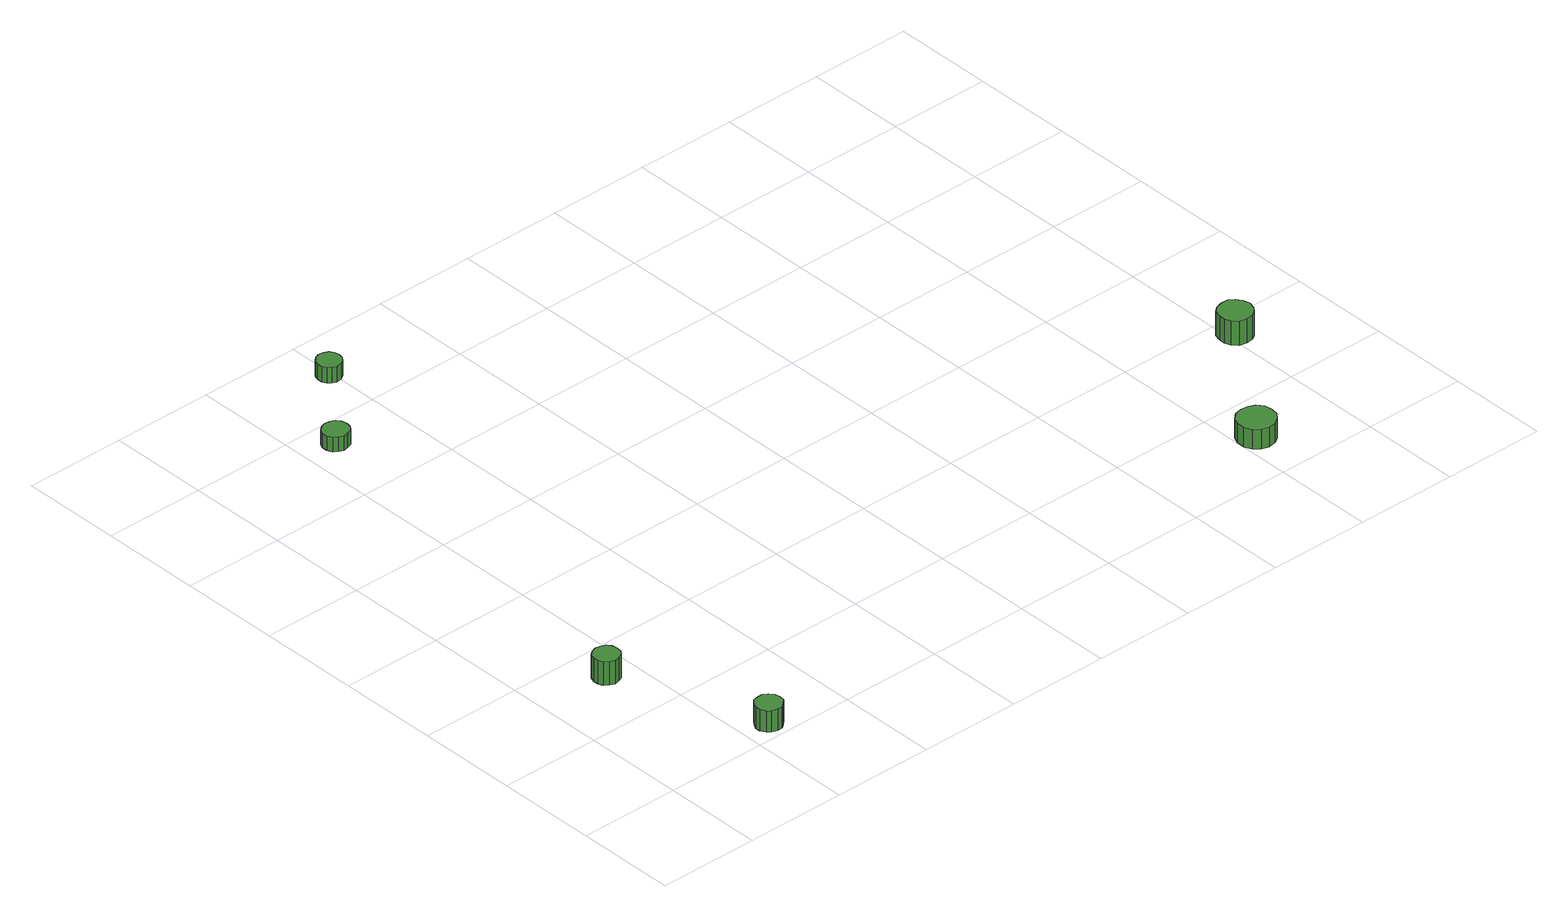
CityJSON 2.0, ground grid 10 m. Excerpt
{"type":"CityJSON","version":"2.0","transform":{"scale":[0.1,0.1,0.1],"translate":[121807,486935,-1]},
"CityObjects":{
"tree1":{"type":"SolitaryVegetationObject","attributes":{"function":"something"},"geometry":[{"type":"MultiSurface","lod":"1","boundaries":[[[0,1,2,3,4,5,6,7,8,9,10,11,12,13,14]],[[15,16,17,18,19,20,21,22,23,24,25,26,27,28,29]],[[0,29,28,1]],[[1,28,27,2]],[[2,27,26,3]],[[3,26,25,4]],[[4,25,24,5]],[[5,24,23,6]],[[6,23,22,7]],[[7,22,21,8]],[[8,21,20,9]],[[9,20,19,10]],[[10,19,18,11]],[[11,18,17,12]],[[12,17,16,13]],[[13,16,15,14]],[[14,15,29,0]]]}]},
"tree2":{"type":"SolitaryVegetationObject","attributes":{"function":"something"}},
"tree3":{"type":"SolitaryVegetationObject","attributes":{"function":"something"},"geometry":[{"type":"MultiSurface","lod":"1","boundaries":[[[30,31,32,33,34,35,36,37,38,39,40,41,42,43,44]],[[45,46,47,48,49,50,51,52,53,54,55,56,57,58,59]],[[30,59,58,31]],[[31,58,57,32]],[[32,57,56,33]],[[33,56,55,34]],[[34,55,54,35]],[[35,54,53,36]],[[36,53,52,37]],[[37,52,51,38]],[[38,51,50,39]],[[39,50,49,40]],[[40,49,48,41]],[[41,48,47,42]],[[42,47,46,43]],[[43,46,45,44]],[[44,45,59,30]]]}]},
"tree4":{"type":"SolitaryVegetationObject","attributes":{"function":"something"}},
"tree5":{"type":"SolitaryVegetationObject","attributes":{"function":"something"}},
"tree6":{"type":"SolitaryVegetationObject","attributes":{"function":"something"},"geometry":[{"type":"MultiSurface","lod":"1","boundaries":[[[60,61,62,63,64,65,66,67,68,69,70,71,72,73,74]],[[75,76,77,78,79,80,81,82,83,84,85,86,87,88,89]],[[60,89,88,61]],[[61,88,87,62]],[[62,87,86,63]],[[63,86,85,64]],[[64,85,84,65]],[[65,84,83,66]],[[66,83,82,67]],[[67,82,81,68]],[[68,81,80,69]],[[69,80,79,70]],[[70,79,78,71]],[[71,78,77,72]],[[72,77,76,73]],[[73,76,75,74]],[[74,75,89,60]]]}]},
"tree7":{"type":"SolitaryVegetationObject","attributes":{"function":"something"},"geometry":[{"type":"MultiSurface","lod":"1","boundaries":[[[90,91,92,93,94,95,96,97,98,99,100,101,102,103,104]],[[105,106,107,108,109,110,111,112,113,114,115,116,117,118,119]],[[90,119,118,91]],[[91,118,117,92]],[[92,117,116,93]],[[93,116,115,94]],[[94,115,114,95]],[[95,114,113,96]],[[96,113,112,97]],[[97,112,111,98]],[[98,111,110,99]],[[99,110,109,100]],[[100,109,108,101]],[[101,108,107,102]],[[102,107,106,103]],[[103,106,105,104]],[[104,105,119,90]]]}]},
"tree8":{"type":"SolitaryVegetationObject","attributes":{"function":"something"}},
"tree9":{"type":"SolitaryVegetationObject","attributes":{"function":"something"}},
"tree10":{"type":"SolitaryVegetationObject","attributes":{"function":"something"}},
"tree11":{"type":"SolitaryVegetationObject","attributes":{"function":"something"},"geometry":[{"type":"MultiSurface","lod":"1","boundaries":[[[120,121,122,123,124,125,126,127,128,129,130,131,132,133,134]],[[135,136,137,138,139,140,141,142,143,144,145,146,147,148,149]],[[120,149,148,121]],[[121,148,147,122]],[[122,147,146,123]],[[123,146,145,124]],[[124,145,144,125]],[[125,144,143,126]],[[126,143,142,127]],[[127,142,141,128]],[[128,141,140,129]],[[129,140,139,130]],[[130,139,138,131]],[[131,138,137,132]],[[132,137,136,133]],[[133,136,135,134]],[[134,135,149,120]]]}]},
"tree12":{"type":"SolitaryVegetationObject","attributes":{"function":"something"},"geometry":[{"type":"MultiSurface","lod":"1","boundaries":[[[150,151,152,153,154,155,156,157,158,159,160,161,162,163,164]],[[165,166,167,168,169,170,171,172,173,174,175,176,177,178,179]],[[150,179,178,151]],[[151,178,177,152]],[[152,177,176,153]],[[153,176,175,154]],[[154,175,174,155]],[[155,174,173,156]],[[156,173,172,157]],[[157,172,171,158]],[[158,171,170,159]],[[159,170,169,160]],[[160,169,168,161]],[[161,168,167,162]],[[162,167,166,163]],[[163,166,165,164]],[[164,165,179,150]]]}]}
},
"vertices":[
[84,163,29],[83,168,29],[80,172,29],[75,174,29],[70,175,29],[65,173,29],[61,170,29],[59,165,29],[59,160,29],[61,155,29],[65,152,29],[70,150,29],[75,151,29],[80,153,29],[83,157,29],[83,157,5],[80,153,5],[75,151,5],[70,150,5],[65,152,5],[61,155,5],[59,160,5],[59,165,5],[61,170,5],[65,173,5],[70,175,5],[75,174,5],[80,172,5],[83,168,5],[84,163,5],
[140,19,27],[139,24,27],[135,28,27],[131,31,27],[126,31,27],[120,30,27],[117,26,27],[114,21,27],[114,16,27],[117,11,27],[120,8,27],[126,6,27],[131,6,27],[135,9,27],[139,13,27],[139,13,5],[135,9,5],[131,6,5],[126,6,5],[120,8,5],[117,11,5],[114,16,5],[114,21,5],[117,26,5],[120,30,5],[126,31,5],[131,31,5],[135,28,5],[139,24,5],[140,19,5],
[144,570,22],[143,576,22],[140,580,22],[135,582,22],[130,583,22],[125,581,22],[121,578,22],[119,573,22],[119,568,22],[121,563,22],[125,560,22],[130,558,22],[135,559,22],[140,561,22],[143,565,22],[143,565,7],[140,561,7],[135,559,7],[130,558,7],[125,560,7],[121,563,7],[119,568,7],[119,573,7],[121,578,7],[125,581,7],[130,583,7],[135,582,7],[140,580,7],[143,576,7],[144,570,7],
[206,648,24],[205,653,24],[202,657,24],[198,659,24],[193,660,24],[188,658,24],[185,655,24],[183,650,24],[183,645,24],[185,641,24],[188,638,24],[193,636,24],[198,637,24],[202,639,24],[205,643,24],[205,643,8],[202,639,8],[198,637,8],[193,636,8],[188,638,8],[185,641,8],[183,645,8],[183,650,8],[185,655,8],[188,658,8],[193,660,8],[198,659,8],[202,657,8],[205,653,8],[206,648,8],
[732,49,30],[731,57,30],[726,63,30],[720,66,30],[712,67,30],[705,65,30],[699,60,30],[696,53,30],[696,45,30],[699,38,30],[705,33,30],[712,31,30],[720,32,30],[726,36,30],[731,42,30],[731,42,10],[726,36,10],[720,32,10],[712,31,10],[705,33,10],[699,38,10],[696,45,10],[696,53,10],[699,60,10],[705,65,10],[712,67,10],[720,66,10],[726,63,10],[731,57,10],[732,49,10],
[818,172,36],[816,179,36],[812,184,36],[807,188,36],[800,188,36],[793,186,36],[788,182,36],[786,175,36],[786,169,36],[788,163,36],[793,158,36],[800,156,36],[807,157,36],[812,160,36],[816,165,36],[816,165,11],[812,160,11],[807,157,11],[800,156,11],[793,158,11],[788,163,11],[786,169,11],[786,175,11],[788,182,11],[793,186,11],[800,188,11],[807,188,11],[812,184,11],[816,179,11],[818,172,11]
]}
